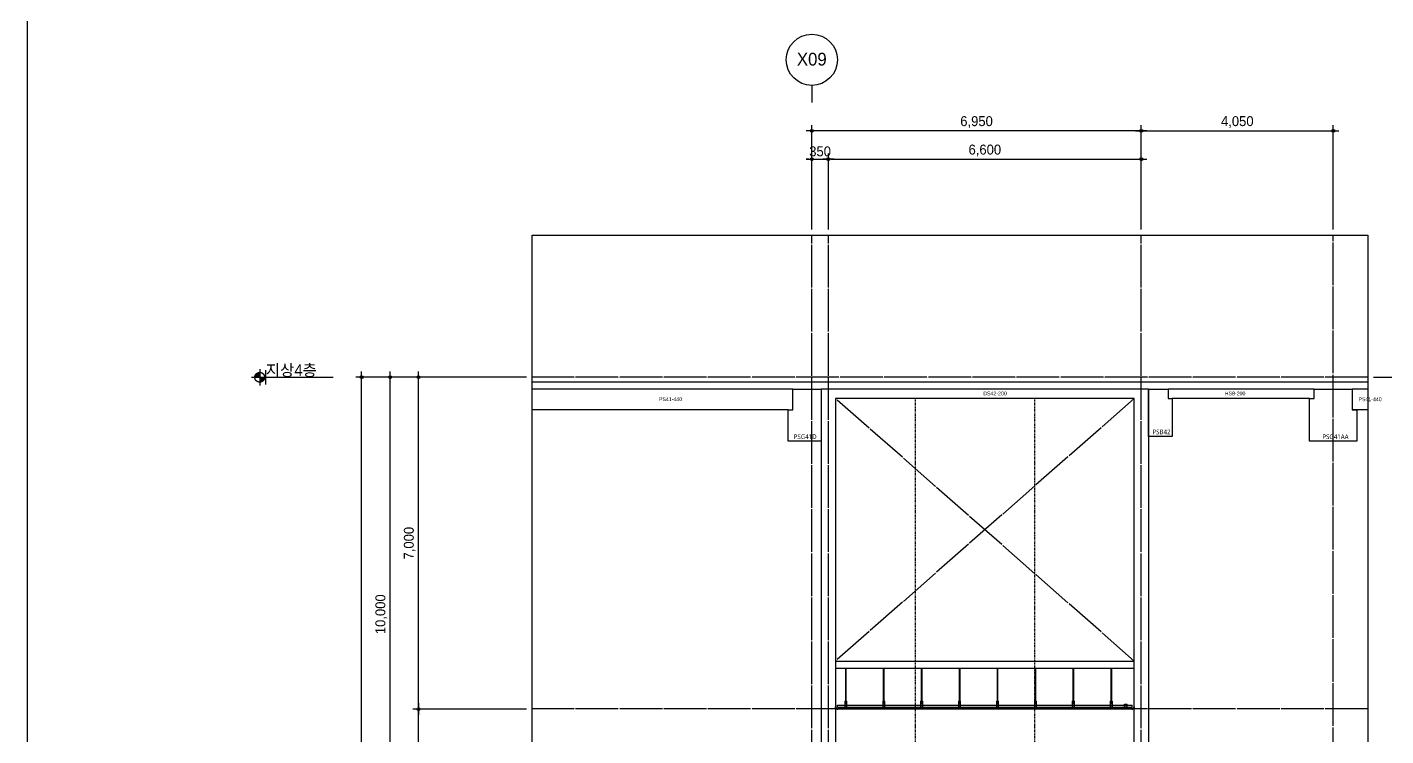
# Model space of a CAD drawing. Header units: millimetres. Extents: x 11948722 to 13111668, y -10771712 to -10232988.
# Drawn here: x 12406366 to 12435024, y -10469270 to -10454315 of the extents above; entities that cross this region are included whole.
import ezdxf
from ezdxf.enums import TextEntityAlignment as Align

# ---------------------------------------------------------------- set-up
doc = ezdxf.new("R2010")
doc.units = ezdxf.units.MM
doc.header["$LTSCALE"] = 150
doc.header["$MEASUREMENT"] = 0
for name, pattern in [('CEN', [6.2, 6, -0.1, 0, -0.1]), ('Xref-계단단면도$0$CEN', [62, 60, -1, 0, -1]), ('Xref-계단단면도$0$H', [1, 0.6, -0.4]), ('Xref-계단단면도$0$HIDDEN', [0.375, 0.25, -0.125])]:
    doc.linetypes.add(name, pattern=pattern)
doc.layers.get('0').update_dxf_attribs({"linetype": 'CONTINUOUS'})
doc.layers.get('Defpoints').update_dxf_attribs({"color": 117, "linetype": 'CONTINUOUS'})
for name, color, linetype in [('A-중심선', 10, 'CEN'), ('CON-C', 2, 'CONTINUOUS'), ('ELE-06', 6, 'CONTINUOUS'), ('Xref-계단단면도$0$3 dim0', 7, 'CONTINUOUS'), ('Xref-계단단면도$0$4', 4, 'CONTINUOUS'), ('Xref-계단단면도$0$8', 8, 'CONTINUOUS'), ('Xref-계단단면도$0$A-DIM', 7, 'CONTINUOUS'), ('Xref-계단단면도$0$A-TXT-3.0', 3, 'CONTINUOUS'), ('Xref-계단단면도$0$ELE-3', 6, 'CONTINUOUS'), ('Xref-계단단면도$0$FIN', 5, 'CONTINUOUS'), ('Xref-계단단면도$0$SYM', 7, 'CONTINUOUS'), ('Xref-계단단면도$0$SYM-1', 7, 'CONTINUOUS'), ('Xref-계단단면도$0$SYM-2', 7, 'CONTINUOUS')]:
    doc.layers.add(name, color=color, linetype=linetype)
doc.styles.get("Standard").update_dxf_attribs({"font": 'NanumGothic.ttf'})
doc.styles.add('Xref-계단단면도$0$나눔고딕 Se', font='')
doc.styles.add('Xref-계단단면도$0$돋움', font='')
doc.styles.get('Xref-계단단면도$0$나눔고딕 Se').set_extended_font_data('Dotum')
doc.styles.get('Xref-계단단면도$0$돋움').set_extended_font_data('Dotum')
doc.dimstyles.new('Xref-계단단면도$0$A1-100', dxfattribs={"dimtxt": 3, "dimasz": 1, "dimexe": 2, "dimexo": 2, "dimgap": 1, "dimtad": 1, "dimdec": 0, "dimzin": 12, "dimdsep": 46, "dimlunit": 6, "dimtxsty": 'Xref-계단단면도$0$나눔고딕 Se', "dimblk1": 'Xref-계단단면도$0$DIMDOT', "dimblk2": 'Xref-계단단면도$0$DIMDOT', "dimsah": 1, "dimcen": -1, "dimdle": 2, "dimclrd": 256, "dimclre": 256, "dimclrt": 3, "dimadec": 0, "dimazin": 0, "dimtfac": 1, "dimtdec": 0, "dimtix": 1, "dimtmove": 2, "dimatfit": 3, "dimldrblk": 'Xref-계단단면도$0$DIMDOT', "dimfxl": 1, "dimtvp": 1, "dimtolj": 1, "dimtzin": 12, "dimlwd": -1, "dimlwe": -1, "dimarcsym": 0})

# ---------------------------------------------------------------- blocks, each defined once
blk = doc.blocks.new('Xref-계단단면도$0$DIMDOT')
at = {"color": 0}
blk.add_line((-2, 0), (2, 0), dxfattribs=at)
for radius in [0.5, 0.25]:
    blk.add_circle((0, 0), radius, dxfattribs=at)
blk = doc.blocks.new('*D585')
at = {"layer": 'Defpoints', "color": 0, "ltscale": 1200}
for p in [(12413421, -10461704), (12417021, -10461704), (12417021, -10491704)]:
    blk.add_point(p, dxfattribs=at)
at = {"layer": 'Xref-계단단면도$0$3 dim0'}
for p, q in [((12416901, -10461704), (12413301, -10461704)), ((12413421, -10491644), (12413421, -10461764)), ((12416901, -10491704), (12413301, -10491704))]:
    blk.add_line(p, q, dxfattribs=at)
at = {"layer": 'Xref-계단단면도$0$3 dim0', "ltscale": 1200, "xscale": 60, "yscale": 60, "zscale": 60}
for p, rotation in [((12413421, -10461704), 90), ((12413421, -10491704), 270)]:
    blk.add_blockref('Xref-계단단면도$0$DIMDOT', p, dxfattribs=dict(at, rotation=rotation))
at = {"layer": 'Xref-계단단면도$0$3 dim0', "color": 3, "ltscale": 1200, "insert": (12413235, -10476704), "char_height": 210, "attachment_point": 5, "rotation": 90, "style": 'Xref-계단단면도$0$나눔고딕 Se'}
blk.add_mtext('\\A1;30,000', dxfattribs=at)
blk = doc.blocks.new('*D587')
at = {"layer": 'Defpoints', "color": 0, "ltscale": 1200}
for p in [(12414021, -10461704), (12417021, -10461704), (12417021, -10471704)]:
    blk.add_point(p, dxfattribs=at)
at = {"layer": 'Xref-계단단면도$0$3 dim0'}
for p, q in [((12416901, -10461704), (12413901, -10461704)), ((12414021, -10471644), (12414021, -10461764)), ((12416901, -10471704), (12413901, -10471704))]:
    blk.add_line(p, q, dxfattribs=at)
at = {"layer": 'Xref-계단단면도$0$3 dim0', "ltscale": 1200, "xscale": 60, "yscale": 60, "zscale": 60}
for p, rotation in [((12414021, -10461704), 90), ((12414021, -10471704), 270)]:
    blk.add_blockref('Xref-계단단면도$0$DIMDOT', p, dxfattribs=dict(at, rotation=rotation))
at = {"layer": 'Xref-계단단면도$0$3 dim0', "color": 3, "ltscale": 1200, "insert": (12413835, -10466704), "char_height": 210, "attachment_point": 5, "rotation": 90, "style": 'Xref-계단단면도$0$나눔고딕 Se'}
blk.add_mtext('\\A1;10,000', dxfattribs=at)
blk = doc.blocks.new('*D616')
at = {"layer": 'Defpoints', "color": 0, "ltscale": 1200}
for p in [(12434646, -10461704), (12438246, -10461704), (12434646, -10491704)]:
    blk.add_point(p, dxfattribs=at)
at = {"layer": 'Xref-계단단면도$0$3 dim0'}
for p, q in [((12434766, -10461704), (12438366, -10461704)), ((12438246, -10491644), (12438246, -10461764)), ((12434766, -10491704), (12438366, -10491704))]:
    blk.add_line(p, q, dxfattribs=at)
at = {"layer": 'Xref-계단단면도$0$3 dim0', "ltscale": 1200, "xscale": 60, "yscale": 60, "zscale": 60}
for p, rotation in [((12438246, -10461704), 90), ((12438246, -10491704), 270)]:
    blk.add_blockref('Xref-계단단면도$0$DIMDOT', p, dxfattribs=dict(at, rotation=rotation))
at = {"layer": 'Xref-계단단면도$0$3 dim0', "color": 3, "ltscale": 1200, "insert": (12438061, -10476704), "char_height": 210, "attachment_point": 5, "rotation": 90, "style": 'Xref-계단단면도$0$나눔고딕 Se'}
blk.add_mtext('\\A1;30,000', dxfattribs=at)
blk = doc.blocks.new('*D618')
at = {"layer": 'Defpoints', "color": 0, "ltscale": 1200}
for p in [(12422916, -10456504), (12429866, -10458053), (12422916, -10458704)]:
    blk.add_point(p, dxfattribs=at)
at = {"layer": 'Xref-계단단면도$0$3 dim0'}
for p, q in [((12422916, -10458584), (12422916, -10456384)), ((12429806, -10456504), (12422976, -10456504)), ((12429866, -10457933), (12429866, -10456384))]:
    blk.add_line(p, q, dxfattribs=at)
at = {"layer": 'Xref-계단단면도$0$3 dim0', "ltscale": 1200, "xscale": 60, "yscale": 60, "zscale": 60, "rotation": 180}
blk.add_blockref('Xref-계단단면도$0$DIMDOT', (12422916, -10456504), dxfattribs=at)
at = {"layer": 'Xref-계단단면도$0$3 dim0', "ltscale": 1200, "xscale": 60, "yscale": 60, "zscale": 60}
blk.add_blockref('Xref-계단단면도$0$DIMDOT', (12429866, -10456504), dxfattribs=at)
at = {"layer": 'Xref-계단단면도$0$3 dim0', "color": 3, "ltscale": 1200, "insert": (12426391, -10456318), "char_height": 210, "attachment_point": 5, "style": 'Xref-계단단면도$0$나눔고딕 Se'}
blk.add_mtext('\\A1;6,950', dxfattribs=at)
blk = doc.blocks.new('*D619')
at = {"layer": 'Defpoints', "color": 0, "ltscale": 1200}
for p in [(12434646, -10461704), (12437646, -10461704), (12434646, -10471704)]:
    blk.add_point(p, dxfattribs=at)
at = {"layer": 'Xref-계단단면도$0$3 dim0'}
for p, q in [((12434766, -10461704), (12437766, -10461704)), ((12437646, -10471644), (12437646, -10461764)), ((12434766, -10471704), (12437766, -10471704))]:
    blk.add_line(p, q, dxfattribs=at)
at = {"layer": 'Xref-계단단면도$0$3 dim0', "ltscale": 1200, "xscale": 60, "yscale": 60, "zscale": 60}
for p, rotation in [((12437646, -10461704), 90), ((12437646, -10471704), 270)]:
    blk.add_blockref('Xref-계단단면도$0$DIMDOT', p, dxfattribs=dict(at, rotation=rotation))
at = {"layer": 'Xref-계단단면도$0$3 dim0', "color": 3, "ltscale": 1200, "insert": (12437461, -10466704), "char_height": 210, "attachment_point": 5, "rotation": 90, "style": 'Xref-계단단면도$0$나눔고딕 Se'}
blk.add_mtext('\\A1;10,000', dxfattribs=at)
blk = doc.blocks.new('*D621')
at = {"layer": 'Defpoints', "color": 0, "ltscale": 1200}
for p in [(12429866, -10457104), (12423266, -10458704), (12429866, -10458704)]:
    blk.add_point(p, dxfattribs=at)
at = {"layer": 'Xref-계단단면도$0$3 dim0'}
for p, q in [((12423266, -10458584), (12423266, -10456984)), ((12423326, -10457104), (12429806, -10457104)), ((12429866, -10458584), (12429866, -10456984))]:
    blk.add_line(p, q, dxfattribs=at)
at = {"layer": 'Xref-계단단면도$0$3 dim0', "ltscale": 1200, "xscale": 60, "yscale": 60, "zscale": 60, "rotation": 180}
blk.add_blockref('Xref-계단단면도$0$DIMDOT', (12423266, -10457104), dxfattribs=at)
at = {"layer": 'Xref-계단단면도$0$3 dim0', "ltscale": 1200, "xscale": 60, "yscale": 60, "zscale": 60}
blk.add_blockref('Xref-계단단면도$0$DIMDOT', (12429866, -10457104), dxfattribs=at)
at = {"layer": 'Xref-계단단면도$0$3 dim0', "color": 3, "ltscale": 1200, "insert": (12426566, -10456918), "char_height": 210, "attachment_point": 5, "style": 'Xref-계단단면도$0$나눔고딕 Se'}
blk.add_mtext('\\A1;6,600', dxfattribs=at)
blk = doc.blocks.new('*D622')
at = {"layer": 'Defpoints', "color": 0, "ltscale": 1200}
for p in [(12423266, -10457104), (12422916, -10458704), (12423266, -10458704)]:
    blk.add_point(p, dxfattribs=at)
at = {"layer": 'Xref-계단단면도$0$3 dim0'}
for p, q in [((12422856, -10457104), (12422796, -10457104)), ((12422916, -10458584), (12422916, -10456984)), ((12422916, -10457104), (12423266, -10457104)), ((12423266, -10458584), (12423266, -10456984)), ((12423326, -10457104), (12423386, -10457104))]:
    blk.add_line(p, q, dxfattribs=at)
at = {"layer": 'Xref-계단단면도$0$3 dim0', "ltscale": 1200, "xscale": 60, "yscale": 60, "zscale": 60}
blk.add_blockref('Xref-계단단면도$0$DIMDOT', (12422916, -10457104), dxfattribs=at)
at = {"layer": 'Xref-계단단면도$0$3 dim0', "ltscale": 1200, "xscale": 60, "yscale": 60, "zscale": 60, "rotation": 180}
blk.add_blockref('Xref-계단단면도$0$DIMDOT', (12423266, -10457104), dxfattribs=at)
at = {"layer": 'Xref-계단단면도$0$3 dim0', "color": 3, "ltscale": 1200, "insert": (12423091, -10456938), "char_height": 210, "attachment_point": 5, "style": 'Xref-계단단면도$0$나눔고딕 Se'}
blk.add_mtext('\\A1;350', dxfattribs=at)
blk = doc.blocks.new('*D624')
at = {"layer": 'Defpoints', "color": 0, "ltscale": 1200}
for p in [(12414621, -10461704), (12417021, -10461704), (12417021, -10468704)]:
    blk.add_point(p, dxfattribs=at)
at = {"layer": 'Xref-계단단면도$0$3 dim0'}
for p, q in [((12416901, -10461704), (12414501, -10461704)), ((12414621, -10468644), (12414621, -10461764)), ((12416901, -10468704), (12414501, -10468704))]:
    blk.add_line(p, q, dxfattribs=at)
at = {"layer": 'Xref-계단단면도$0$3 dim0', "ltscale": 1200, "xscale": 60, "yscale": 60, "zscale": 60}
for p, rotation in [((12414621, -10461704), 90), ((12414621, -10468704), 270)]:
    blk.add_blockref('Xref-계단단면도$0$DIMDOT', p, dxfattribs=dict(at, rotation=rotation))
at = {"layer": 'Xref-계단단면도$0$3 dim0', "color": 3, "ltscale": 1200, "insert": (12414435, -10465204), "char_height": 210, "attachment_point": 5, "rotation": 90, "style": 'Xref-계단단면도$0$나눔고딕 Se'}
blk.add_mtext('\\A1;7,000', dxfattribs=at)
blk = doc.blocks.new('*D588')
at = {"layer": 'Defpoints', "color": 0, "ltscale": 1200}
for p in [(12414621, -10468704), (12417021, -10468704), (12417021, -10471704)]:
    blk.add_point(p, dxfattribs=at)
at = {"layer": 'Xref-계단단면도$0$3 dim0'}
for p, q in [((12416901, -10468704), (12414501, -10468704)), ((12414621, -10471644), (12414621, -10468764)), ((12416901, -10471704), (12414501, -10471704))]:
    blk.add_line(p, q, dxfattribs=at)
at = {"layer": 'Xref-계단단면도$0$3 dim0', "ltscale": 1200, "xscale": 60, "yscale": 60, "zscale": 60}
for p, rotation in [((12414621, -10468704), 90), ((12414621, -10471704), 270)]:
    blk.add_blockref('Xref-계단단면도$0$DIMDOT', p, dxfattribs=dict(at, rotation=rotation))
at = {"layer": 'Xref-계단단면도$0$3 dim0', "color": 3, "ltscale": 1200, "insert": (12414435, -10470204), "char_height": 210, "attachment_point": 5, "rotation": 90, "style": 'Xref-계단단면도$0$나눔고딕 Se'}
blk.add_mtext('\\A1;3,000', dxfattribs=at)
blk = doc.blocks.new('*D1864')
at = {"layer": 'Defpoints', "color": 0, "ltscale": 1200}
for p in [(12433916, -10456504), (12429866, -10458704), (12433916, -10458704)]:
    blk.add_point(p, dxfattribs=at)
at = {"layer": 'Xref-계단단면도$0$3 dim0'}
for p, q in [((12429866, -10458584), (12429866, -10456384)), ((12429926, -10456504), (12433856, -10456504)), ((12433916, -10458584), (12433916, -10456384))]:
    blk.add_line(p, q, dxfattribs=at)
at = {"layer": 'Xref-계단단면도$0$3 dim0', "ltscale": 1200, "xscale": 60, "yscale": 60, "zscale": 60, "rotation": 180}
blk.add_blockref('Xref-계단단면도$0$DIMDOT', (12429866, -10456504), dxfattribs=at)
at = {"layer": 'Xref-계단단면도$0$3 dim0', "ltscale": 1200, "xscale": 60, "yscale": 60, "zscale": 60}
blk.add_blockref('Xref-계단단면도$0$DIMDOT', (12433916, -10456504), dxfattribs=at)
at = {"layer": 'Xref-계단단면도$0$3 dim0', "color": 3, "ltscale": 1200, "insert": (12431891, -10456318), "char_height": 210, "attachment_point": 5, "style": 'Xref-계단단면도$0$나눔고딕 Se'}
blk.add_mtext('\\A1;4,050', dxfattribs=at)
blk = doc.blocks.new('PSG41D')
at = {"layer": 'CON-C', "ltscale": 1200, "flags": 128}
blk.add_lwpolyline([(-350, 0), (-350, 660), (-250, 660), (-250, 1100), (350, 1100), (350, 0)], close=True, dxfattribs=at)
at = {"layer": 'Defpoints', "color": 1, "width": 0.8}
blk.add_text('PSG41D', height=99.8, dxfattribs=at).set_placement((-231, 96), align=Align.MIDDLE_LEFT)
blk = doc.blocks.new('PSB42')
at = {"layer": 'CON-C', "ltscale": 1200, "flags": 128}
blk.add_lwpolyline([(-250, 0), (-250, 1000), (170, 1000), (170, 800), (250, 800), (250, 0)], close=True, dxfattribs=at)
at = {"layer": 'Defpoints', "color": 1, "width": 0.8}
blk.add_text('PSB42', height=99.8, dxfattribs=at).set_placement((-164, 96), align=Align.MIDDLE_LEFT)
blk = doc.blocks.new('PSG41AA')
at = {"layer": 'CON-C', "ltscale": 1200, "flags": 128}
blk.add_lwpolyline([(-500, 0), (-500, 900), (-400, 900), (-400, 1100), (400, 1100), (400, 660), (500, 660), (500, 0)], close=True, dxfattribs=at)
at = {"layer": 'Defpoints', "color": 1, "width": 0.8}
blk.add_text('PSG41AA', height=99.8, dxfattribs=at).set_placement((-231, 96), align=Align.MIDDLE_LEFT)

msp = doc.modelspace()

# ---------------------------------------------------------------- hatches: boundary and pattern name
at = {"layer": 'Xref-계단단면도$0$SYM', "linetype": 'Xref-계단단면도$0$CEN'}
h = msp.add_hatch(color=7, dxfattribs=at)
h.paths.add_polyline_path([(12411373.9, -10461703.5), (12411270.7, -10461703.5), (12411270.7, -10461806.7, 0.4142136)])
h.paths.add_polyline_path([(12411270.7, -10461600.3, 0.4142136), (12411167.5, -10461703.5), (12411270.7, -10461703.5)])

# ---------------------------------------------------------------- linework, layer by layer
at = {"layer": 'A-중심선'}
for p, q in [((12422915.8, -10505384.5), (12422915.8, -10458703.5)), ((12423265.8, -10505384.5), (12423265.8, -10458703.5)), ((12429865.8, -10505384.5), (12429865.8, -10458703.5)), ((12433915.8, -10505334.5), (12433915.8, -10458703.5)), ((12434646.5, -10461703.5), (12417020.5, -10461703.5)), ((12429715.8, -10467691), (12423415.8, -10462153.5)), ((12429715.8, -10462153.5), (12423415.8, -10467691)), ((12434646.5, -10468703.5), (12417020.5, -10468703.5))]:
    msp.add_line(p, q, dxfattribs=at)
at = {"layer": 'CON-C', "ltscale": 1200}
for p, q in [((12422515.8, -10461953.5), (12417020.5, -10461953.5)), ((12430015.8, -10461953.5), (12423115.8, -10461953.5)), ((12430015.8, -10461953.5), (12430015.8, -10501943.5)), ((12433515.8, -10461953.5), (12430435.8, -10461953.5)), ((12434646.5, -10461953.5), (12434315.8, -10461953.5)), ((12429715.8, -10462153.5), (12423415.8, -10462153.5)), ((12423415.8, -10462153.5), (12423415.8, -10473410.2)), ((12429715.8, -10471743.5), (12429715.8, -10462153.5)), ((12433415.8, -10462153.5), (12430515.8, -10462153.5)), ((12422415.8, -10462393.5), (12417020.5, -10462393.5)), ((12434646.5, -10462393.5), (12434315.8, -10462393.5)), ((12423115.8, -10462953.5), (12423115.8, -10501943.5))]:
    msp.add_line(p, q, dxfattribs=at)
at = {"layer": 'Defpoints'}
msp.add_line((12411398.6, -10461853.5), (12411398.6, -10461553.5), dxfattribs=at)
msp.add_line((12411398.6, -10461853.5), (12411398.6, -10461553.5), dxfattribs=at)
at = {"layer": 'Defpoints', "ltscale": 1200}
for points in [[(12406365.7, -10508461.3), (12447315.7, -10508461.3), (12447315.7, -10453936.3), (12406365.7, -10453936.3)], [(12417020.5, -10458703.5), (12434646.5, -10458703.5), (12434646.5, -10505873.3), (12417020.5, -10505873.3)]]:
    msp.add_lwpolyline(points, close=True, dxfattribs=at)
at = {"layer": 'ELE-06'}
msp.add_line((12434646.5, -10461803.5), (12417020.5, -10461803.5), dxfattribs=at)
at = {"layer": 'Xref-계단단면도$0$4', "ltscale": 0.1}
for points in [[(12423465.8, -10468709.5), (12423465.8, -10468703.5), (12423464.8, -10468703.5), (12423464.8, -10468708.5), (12423441.8, -10468708.5), (12423441.8, -10468683.5), (12423416.8, -10468683.5), (12423416.8, -10468659.5), (12423415.8, -10468659.5), (12423415.8, -10468684.5), (12423440.8, -10468684.5), (12423440.8, -10468709.5), (12423465.8, -10468709.5)], [(12429665.8, -10468709.5), (12429665.8, -10468703.5), (12429666.8, -10468703.5), (12429666.8, -10468708.5), (12429689.8, -10468708.5), (12429689.8, -10468683.5), (12429714.8, -10468683.5), (12429714.8, -10468659.5), (12429715.8, -10468659.5), (12429715.8, -10468684.5), (12429690.8, -10468684.5), (12429690.8, -10468709.5), (12429665.8, -10468709.5)]]:
    msp.add_lwpolyline(points, dxfattribs=at)
at = {"layer": 'Xref-계단단면도$0$8'}
for p, q in [((12423624.2, -10467841), (12423624.2, -10468534.8)), ((12423635.4, -10467841), (12423635.4, -10468534.8)), ((12424424.2, -10467841), (12424424.2, -10468534.8)), ((12424435.4, -10467841), (12424435.4, -10468534.8)), ((12425224.2, -10467841), (12425224.2, -10468534.8)), ((12425235.4, -10467841), (12425235.4, -10468534.8)), ((12426024.2, -10467841), (12426024.2, -10468534.8)), ((12426035.4, -10467841), (12426035.4, -10468534.8)), ((12426824.2, -10467841), (12426824.2, -10468534.8)), ((12426835.4, -10467841), (12426835.4, -10468534.8)), ((12427624.2, -10467841), (12427624.2, -10468534.8)), ((12427635.4, -10467841), (12427635.4, -10468534.8)), ((12428424.2, -10467841), (12428424.2, -10468534.8)), ((12428435.4, -10467841), (12428435.4, -10468534.8)), ((12429224.2, -10467841), (12429224.2, -10468534.8)), ((12429235.4, -10467841), (12429235.4, -10468534.8)), ((12423611, -10468538.5), (12423611, -10468657.3)), ((12423611, -10468538.5), (12423648.5, -10468538.5)), ((12423611, -10468542.3), (12423648.5, -10468542.3)), ((12423611, -10468588.5), (12423648.5, -10468588.5)), ((12423618.5, -10468534.8), (12423641, -10468534.8)), ((12423618.5, -10468534.8), (12423618.5, -10468538.5)), ((12423618.5, -10468542.3), (12423618.5, -10468546)), ((12423618.5, -10468546), (12423641, -10468546)), ((12423622.3, -10468534.8), (12423622.3, -10468538.5)), ((12423622.3, -10468542.3), (12423622.3, -10468546)), ((12423624.2, -10468529.8), (12423635.4, -10468529.8)), ((12423624.2, -10468532.3), (12423635.4, -10468532.3)), ((12423624.2, -10468546), (12423624.2, -10468557.3)), ((12423624.2, -10468547.3), (12423635.4, -10468547.3)), ((12423624.2, -10468549.8), (12423635.4, -10468549.8)), ((12423624.2, -10468552.3), (12423635.4, -10468552.3)), ((12423624.2, -10468554.8), (12423635.4, -10468554.8)), ((12423624.2, -10468554.8), (12423635.4, -10468554.8)), ((12423624.2, -10468557.3), (12423635.4, -10468557.3)), ((12423635.4, -10468546), (12423635.4, -10468557.3)), ((12423637.3, -10468534.8), (12423637.3, -10468538.5)), ((12423637.3, -10468542.3), (12423637.3, -10468546)), ((12423641, -10468534.8), (12423641, -10468538.5)), ((12423641, -10468542.3), (12423641, -10468546)), ((12423648.5, -10468538.5), (12423648.5, -10468657.3)), ((12424411, -10468538.5), (12424411, -10468657.3)), ((12424411, -10468538.5), (12424448.5, -10468538.5)), ((12424411, -10468542.3), (12424448.5, -10468542.3)), ((12424411, -10468588.5), (12424448.5, -10468588.5)), ((12424418.5, -10468534.8), (12424441, -10468534.8)), ((12424418.5, -10468534.8), (12424418.5, -10468538.5)), ((12424418.5, -10468542.3), (12424418.5, -10468546)), ((12424418.5, -10468546), (12424441, -10468546)), ((12424422.3, -10468534.8), (12424422.3, -10468538.5)), ((12424422.3, -10468542.3), (12424422.3, -10468546)), ((12424424.2, -10468529.8), (12424435.4, -10468529.8)), ((12424424.2, -10468532.3), (12424435.4, -10468532.3)), ((12424424.2, -10468546), (12424424.2, -10468557.3)), ((12424424.2, -10468547.3), (12424435.4, -10468547.3)), ((12424424.2, -10468549.8), (12424435.4, -10468549.8)), ((12424424.2, -10468552.3), (12424435.4, -10468552.3)), ((12424424.2, -10468554.8), (12424435.4, -10468554.8)), ((12424424.2, -10468554.8), (12424435.4, -10468554.8)), ((12424424.2, -10468557.3), (12424435.4, -10468557.3)), ((12424435.4, -10468546), (12424435.4, -10468557.3)), ((12424437.3, -10468534.8), (12424437.3, -10468538.5)), ((12424437.3, -10468542.3), (12424437.3, -10468546)), ((12424441, -10468534.8), (12424441, -10468538.5)), ((12424441, -10468542.3), (12424441, -10468546)), ((12424448.5, -10468538.5), (12424448.5, -10468657.3)), ((12425211, -10468538.5), (12425211, -10468657.3)), ((12425211, -10468538.5), (12425248.5, -10468538.5)), ((12425211, -10468542.3), (12425248.5, -10468542.3)), ((12425211, -10468588.5), (12425248.5, -10468588.5)), ((12425218.5, -10468534.8), (12425241, -10468534.8)), ((12425218.5, -10468534.8), (12425218.5, -10468538.5)), ((12425218.5, -10468542.3), (12425218.5, -10468546)), ((12425218.5, -10468546), (12425241, -10468546)), ((12425222.3, -10468534.8), (12425222.3, -10468538.5)), ((12425222.3, -10468542.3), (12425222.3, -10468546)), ((12425224.2, -10468529.8), (12425235.4, -10468529.8)), ((12425224.2, -10468532.3), (12425235.4, -10468532.3)), ((12425224.2, -10468546), (12425224.2, -10468557.3)), ((12425224.2, -10468547.3), (12425235.4, -10468547.3)), ((12425224.2, -10468549.8), (12425235.4, -10468549.8)), ((12425224.2, -10468552.3), (12425235.4, -10468552.3)), ((12425224.2, -10468554.8), (12425235.4, -10468554.8)), ((12425224.2, -10468554.8), (12425235.4, -10468554.8)), ((12425224.2, -10468557.3), (12425235.4, -10468557.3)), ((12425235.4, -10468546), (12425235.4, -10468557.3)), ((12425237.3, -10468534.8), (12425237.3, -10468538.5)), ((12425237.3, -10468542.3), (12425237.3, -10468546)), ((12425241, -10468534.8), (12425241, -10468538.5)), ((12425241, -10468542.3), (12425241, -10468546)), ((12425248.5, -10468538.5), (12425248.5, -10468657.3)), ((12426011, -10468538.5), (12426011, -10468657.3)), ((12426011, -10468538.5), (12426048.5, -10468538.5)), ((12426011, -10468542.3), (12426048.5, -10468542.3)), ((12426011, -10468588.5), (12426048.5, -10468588.5)), ((12426018.5, -10468534.8), (12426041, -10468534.8)), ((12426018.5, -10468534.8), (12426018.5, -10468538.5)), ((12426018.5, -10468542.3), (12426018.5, -10468546)), ((12426018.5, -10468546), (12426041, -10468546)), ((12426022.3, -10468534.8), (12426022.3, -10468538.5)), ((12426022.3, -10468542.3), (12426022.3, -10468546)), ((12426024.2, -10468529.8), (12426035.4, -10468529.8)), ((12426024.2, -10468532.3), (12426035.4, -10468532.3)), ((12426024.2, -10468546), (12426024.2, -10468557.3)), ((12426024.2, -10468547.3), (12426035.4, -10468547.3)), ((12426024.2, -10468549.8), (12426035.4, -10468549.8)), ((12426024.2, -10468552.3), (12426035.4, -10468552.3)), ((12426024.2, -10468554.8), (12426035.4, -10468554.8)), ((12426024.2, -10468554.8), (12426035.4, -10468554.8)), ((12426024.2, -10468557.3), (12426035.4, -10468557.3)), ((12426035.4, -10468546), (12426035.4, -10468557.3)), ((12426037.3, -10468534.8), (12426037.3, -10468538.5)), ((12426037.3, -10468542.3), (12426037.3, -10468546)), ((12426041, -10468534.8), (12426041, -10468538.5)), ((12426041, -10468542.3), (12426041, -10468546)), ((12426048.5, -10468538.5), (12426048.5, -10468657.3)), ((12426811, -10468538.5), (12426811, -10468657.3)), ((12426811, -10468538.5), (12426848.5, -10468538.5)), ((12426811, -10468542.3), (12426848.5, -10468542.3)), ((12426811, -10468588.5), (12426848.5, -10468588.5)), ((12426818.5, -10468534.8), (12426841, -10468534.8)), ((12426818.5, -10468534.8), (12426818.5, -10468538.5)), ((12426818.5, -10468542.3), (12426818.5, -10468546)), ((12426818.5, -10468546), (12426841, -10468546)), ((12426822.3, -10468534.8), (12426822.3, -10468538.5)), ((12426822.3, -10468542.3), (12426822.3, -10468546)), ((12426824.2, -10468529.8), (12426835.4, -10468529.8)), ((12426824.2, -10468532.3), (12426835.4, -10468532.3)), ((12426824.2, -10468546), (12426824.2, -10468557.3)), ((12426824.2, -10468547.3), (12426835.4, -10468547.3)), ((12426824.2, -10468549.8), (12426835.4, -10468549.8)), ((12426824.2, -10468552.3), (12426835.4, -10468552.3)), ((12426824.2, -10468554.8), (12426835.4, -10468554.8)), ((12426824.2, -10468554.8), (12426835.4, -10468554.8)), ((12426824.2, -10468557.3), (12426835.4, -10468557.3)), ((12426835.4, -10468546), (12426835.4, -10468557.3)), ((12426837.3, -10468534.8), (12426837.3, -10468538.5)), ((12426837.3, -10468542.3), (12426837.3, -10468546)), ((12426841, -10468534.8), (12426841, -10468538.5)), ((12426841, -10468542.3), (12426841, -10468546)), ((12426848.5, -10468538.5), (12426848.5, -10468657.3)), ((12427611, -10468538.5), (12427648.5, -10468538.5)), ((12427611, -10468538.5), (12427611, -10468657.3)), ((12427611, -10468542.3), (12427648.5, -10468542.3)), ((12427611, -10468588.5), (12427648.5, -10468588.5)), ((12427618.5, -10468534.8), (12427641, -10468534.8)), ((12427618.5, -10468534.8), (12427618.5, -10468538.5)), ((12427618.5, -10468542.3), (12427618.5, -10468546)), ((12427618.5, -10468546), (12427641, -10468546)), ((12427622.3, -10468534.8), (12427622.3, -10468538.5)), ((12427622.3, -10468542.3), (12427622.3, -10468546)), ((12427624.2, -10468529.8), (12427635.4, -10468529.8)), ((12427624.2, -10468532.3), (12427635.4, -10468532.3)), ((12427624.2, -10468546), (12427624.2, -10468557.3)), ((12427624.2, -10468547.3), (12427635.4, -10468547.3)), ((12427624.2, -10468549.8), (12427635.4, -10468549.8)), ((12427624.2, -10468552.3), (12427635.4, -10468552.3)), ((12427624.2, -10468554.8), (12427635.4, -10468554.8)), ((12427624.2, -10468554.8), (12427635.4, -10468554.8)), ((12427624.2, -10468557.3), (12427635.4, -10468557.3)), ((12427635.4, -10468546), (12427635.4, -10468557.3)), ((12427637.3, -10468534.8), (12427637.3, -10468538.5)), ((12427637.3, -10468542.3), (12427637.3, -10468546)), ((12427641, -10468534.8), (12427641, -10468538.5)), ((12427641, -10468542.3), (12427641, -10468546)), ((12427648.5, -10468538.5), (12427648.5, -10468657.3)), ((12428411, -10468538.5), (12428411, -10468657.3)), ((12428411, -10468538.5), (12428448.5, -10468538.5)), ((12428411, -10468542.3), (12428448.5, -10468542.3)), ((12428411, -10468588.5), (12428448.5, -10468588.5)), ((12428418.5, -10468534.8), (12428418.5, -10468538.5)), ((12428418.5, -10468534.8), (12428441, -10468534.8)), ((12428418.5, -10468542.3), (12428418.5, -10468546)), ((12428418.5, -10468546), (12428441, -10468546)), ((12428422.3, -10468534.8), (12428422.3, -10468538.5)), ((12428422.3, -10468542.3), (12428422.3, -10468546)), ((12428424.2, -10468529.8), (12428435.4, -10468529.8)), ((12428424.2, -10468532.3), (12428435.4, -10468532.3)), ((12428424.2, -10468546), (12428424.2, -10468557.3)), ((12428424.2, -10468547.3), (12428435.4, -10468547.3)), ((12428424.2, -10468549.8), (12428435.4, -10468549.8)), ((12428424.2, -10468552.3), (12428435.4, -10468552.3)), ((12428424.2, -10468554.8), (12428435.4, -10468554.8)), ((12428424.2, -10468554.8), (12428435.4, -10468554.8)), ((12428424.2, -10468557.3), (12428435.4, -10468557.3)), ((12428435.4, -10468546), (12428435.4, -10468557.3)), ((12428437.3, -10468534.8), (12428437.3, -10468538.5)), ((12428437.3, -10468542.3), (12428437.3, -10468546)), ((12428441, -10468534.8), (12428441, -10468538.5)), ((12428441, -10468542.3), (12428441, -10468546)), ((12428448.5, -10468538.5), (12428448.5, -10468657.3)), ((12429211, -10468538.5), (12429211, -10468657.3)), ((12429211, -10468538.5), (12429248.5, -10468538.5)), ((12429211, -10468542.3), (12429248.5, -10468542.3)), ((12429211, -10468588.5), (12429248.5, -10468588.5)), ((12429218.5, -10468534.8), (12429218.5, -10468538.5)), ((12429218.5, -10468534.8), (12429241, -10468534.8)), ((12429218.5, -10468542.3), (12429218.5, -10468546)), ((12429218.5, -10468546), (12429241, -10468546)), ((12429222.3, -10468534.8), (12429222.3, -10468538.5)), ((12429222.3, -10468542.3), (12429222.3, -10468546)), ((12429224.2, -10468529.8), (12429235.4, -10468529.8)), ((12429224.2, -10468532.3), (12429235.4, -10468532.3)), ((12429224.2, -10468546), (12429224.2, -10468557.3)), ((12429224.2, -10468547.3), (12429235.4, -10468547.3)), ((12429224.2, -10468549.8), (12429235.4, -10468549.8)), ((12429224.2, -10468552.3), (12429235.4, -10468552.3)), ((12429224.2, -10468554.8), (12429235.4, -10468554.8)), ((12429224.2, -10468554.8), (12429235.4, -10468554.8)), ((12429224.2, -10468557.3), (12429235.4, -10468557.3)), ((12429235.4, -10468546), (12429235.4, -10468557.3)), ((12429237.3, -10468534.8), (12429237.3, -10468538.5)), ((12429237.3, -10468542.3), (12429237.3, -10468546)), ((12429241, -10468534.8), (12429241, -10468538.5)), ((12429241, -10468542.3), (12429241, -10468546)), ((12429248.5, -10468538.5), (12429248.5, -10468657.3)), ((12429512.2, -10468604.8), (12429568.4, -10468604.8)), ((12429512.2, -10468648.5), (12429512.2, -10468604.8)), ((12429512.2, -10468607.3), (12429568.4, -10468607.3)), ((12429520.9, -10468610.1), (12429520.9, -10468604.8)), ((12429535.9, -10468610.1), (12429535.9, -10468604.8)), ((12429544.7, -10468610.1), (12429544.7, -10468604.8)), ((12429559.7, -10468610.1), (12429559.7, -10468604.8)), ((12429568.4, -10468648.5), (12429568.4, -10468604.8)), ((12423611, -10468657.3), (12423648.5, -10468657.3)), ((12424411, -10468657.3), (12424448.5, -10468657.3)), ((12425211, -10468657.3), (12425248.5, -10468657.3)), ((12426011, -10468657.3), (12426048.5, -10468657.3)), ((12426811, -10468657.3), (12426848.5, -10468657.3)), ((12427611, -10468657.3), (12427648.5, -10468657.3)), ((12428411, -10468657.3), (12428448.5, -10468657.3)), ((12429211, -10468657.3), (12429248.5, -10468657.3)), ((12429512.2, -10468616), (12429515.9, -10468616)), ((12429518.4, -10468654.8), (12429512.2, -10468648.5)), ((12429512.2, -10468654.8), (12429518.4, -10468654.8)), ((12429512.2, -10468678.5), (12429512.2, -10468654.8)), ((12429519.7, -10468678.5), (12429512.2, -10468678.5)), ((12429514.7, -10468657.3), (12429518.4, -10468657.3)), ((12429514.7, -10468676), (12429514.7, -10468657.3)), ((12429514.7, -10468664.8), (12429565.9, -10468664.8)), ((12429517.6, -10468676), (12429514.7, -10468676)), ((12429517.9, -10468616), (12429520.9, -10468616)), ((12429518.4, -10468657.3), (12429518.4, -10468654.8)), ((12429518.4, -10468654.8), (12429562.2, -10468654.8)), ((12429520.9, -10468616), (12429520.9, -10468611.8)), ((12429548.4, -10468678.5), (12429532.2, -10468678.5)), ((12429546.3, -10468676), (12429534.3, -10468676)), ((12429535.9, -10468616), (12429535.9, -10468611.8)), ((12429535.9, -10468616), (12429539, -10468616)), ((12429540.7, -10468616), (12429544.7, -10468616)), ((12429544.7, -10468616), (12429544.7, -10468611.8)), ((12429559.7, -10468616), (12429559.7, -10468611.8)), ((12429559.7, -10468616), (12429563.5, -10468616)), ((12429568.4, -10468678.5), (12429560.9, -10468678.5)), ((12429562.2, -10468654.8), (12429568.4, -10468648.5)), ((12429562.2, -10468657.3), (12429562.2, -10468654.8)), ((12429562.2, -10468654.8), (12429568.4, -10468654.8)), ((12429562.2, -10468657.3), (12429565.9, -10468657.3)), ((12429565.9, -10468676), (12429563.1, -10468676)), ((12429564.8, -10468616), (12429568.4, -10468616)), ((12429565.9, -10468657.3), (12429565.9, -10468676)), ((12429568.4, -10468654.8), (12429568.4, -10468678.5))]:
    msp.add_line(p, q, dxfattribs=at)
at = {"layer": 'Xref-계단단면도$0$8', "linetype": 'Xref-계단단면도$0$HIDDEN', "ltscale": 0.1}
for p, q in [((12423454.8, -10468623.5), (12429676.8, -10468623.5)), ((12423454.8, -10468663.5), (12429676.8, -10468663.5))]:
    msp.add_line(p, q, dxfattribs=at)
at = {"layer": 'Xref-계단단면도$0$8'}
for centre, radius, start, end in [((12429525.9, -10468678.5), 8.75, 16.60155, 163.39845), ((12429525.9, -10468678.5), 6.25, 0, 180), ((12429554.7, -10468678.5), 8.75, 16.60155, 163.39845), ((12429554.7, -10468678.5), 6.25, 0, 180)]:
    msp.add_arc(centre, radius, start, end, dxfattribs=at)
at = {"layer": 'Xref-계단단면도$0$A-DIM', "color": 135, "linetype": 'Xref-계단단면도$0$H', "ltscale": 0.2}
for p, q in [((12425095.8, -10462153.5), (12425095.8, -10501703.5)), ((12427615.8, -10462153.5), (12427615.8, -10501703.5))]:
    msp.add_line(p, q, dxfattribs=at)
at = {"layer": 'Xref-계단단면도$0$ELE-3'}
for p, q in [((12423415.8, -10467691), (12429715.8, -10467691)), ((12423415.8, -10467841), (12429715.8, -10467841))]:
    msp.add_line(p, q, dxfattribs=at)
at = {"layer": 'Xref-계단단면도$0$FIN', "color": 8}
for p, q in [((12423454.8, -10468667.3), (12423454.8, -10468619.8)), ((12423454.8, -10468619.8), (12429676.8, -10468619.8)), ((12423454.8, -10468667.3), (12429676.8, -10468667.3)), ((12429676.8, -10468667.3), (12429676.8, -10468619.8))]:
    msp.add_line(p, q, dxfattribs=at)
at = {"layer": 'Xref-계단단면도$0$FIN', "color": 150}
for p, q in [((12423454.8, -10468691), (12429676.8, -10468691)), ((12423454.8, -10468703.5), (12429676.8, -10468703.5))]:
    msp.add_line(p, q, dxfattribs=at)
at = {"layer": 'Xref-계단단면도$0$FIN', "color": 150, "flags": 128}
for points in [[(12423454.8, -10468691), (12423454.8, -10468703.5)], [(12429676.8, -10468691), (12429676.8, -10468703.5)]]:
    msp.add_lwpolyline(points, dxfattribs=at)
at = {"layer": 'Xref-계단단면도$0$SYM', "color": 7, "linetype": 'Xref-계단단면도$0$CEN'}
for p, q in [((12411098.6, -10461703.5), (12411442.7, -10461703.5)), ((12411270.7, -10461531.5), (12411270.7, -10461875.6))]:
    msp.add_line(p, q, dxfattribs=at)
msp.add_circle((12411270.7, -10461703.5), 103.2, dxfattribs=at)
at = {"layer": 'Xref-계단단면도$0$SYM-1', "color": 7}
msp.add_line((12411098.6, -10461703.5), (12412820.5, -10461703.5), dxfattribs=at)
at = {"layer": 'Xref-계단단면도$0$SYM-2'}
msp.add_line((12422915.8, -10455543.5), (12422915.8, -10455903.5), dxfattribs=at)
msp.add_circle((12422915.8, -10455003.5), 540, dxfattribs=at)

# ---------------------------------------------------------------- block references
at = {"layer": 'CON-C', "ltscale": 1200}
for name, p in [('PSG41D', (12422765.8, -10463053.5)), ('PSB42', (12430265.8, -10462953.5)), ('PSG41AA', (12433915.8, -10463053.5))]:
    msp.add_blockref(name, p, dxfattribs=at)

# ---------------------------------------------------------------- texts
at = {"layer": 'Defpoints', "style": 'Xref-계단단면도$0$돋움'}
for s, p in [('DS42-200', (12426532.5, -10462084.8)), ('HS8-200', (12431626.2, -10462084.8)), ('PS41-440', (12419690.5, -10462206)), ('PS41-440', (12434445.8, -10462208.5))]:
    msp.add_text(s, height=80, dxfattribs=at).set_placement(p)
at = {"layer": 'Xref-계단단면도$0$A-TXT-3.0', "style": 'Xref-계단단면도$0$돋움'}
msp.add_text('지상4층', height=240, dxfattribs=at).set_placement((12411398.6, -10461553.5), align=Align.MIDDLE_LEFT)
at = {"layer": 'Xref-계단단면도$0$SYM-2', "color": 3, "style": 'Xref-계단단면도$0$돋움'}
msp.add_text('X09', height=270, dxfattribs=at).set_placement((12422915.7, -10454991.1), align=Align.MIDDLE_CENTER)

# ---------------------------------------------------------------- dimensions: what is measured, and where the dimension line sits
at = {"layer": 'Xref-계단단면도$0$3 dim0'}
for base, p1, p2, angle, picture, middle in [((12422915.8, -10456503.5), (12429865.8, -10458052.7), (12422915.8, -10458703.5), 180, '*D618', (12426390.8, -10456318.2)), ((12433915.8, -10456503.5), (12429865.8, -10458703.5), (12433915.8, -10458703.5), 0, '*D1864', (12431890.8, -10456318.2)), ((12413420.5, -10461703.5), (12417020.5, -10491703.5), (12417020.5, -10461703.5), 90, '*D585', (12413235.1, -10476703.5)), ((12414020.5, -10461703.5), (12417020.5, -10471703.5), (12417020.5, -10461703.5), 270, '*D587', (12413835.1, -10466703.5)), ((12414620.5, -10461703.5), (12417020.5, -10468703.5), (12417020.5, -10461703.5), 270, '*D624', (12414435.1, -10465203.5)), ((12438246.5, -10461703.5), (12434646.5, -10491703.5), (12434646.5, -10461703.5), 90, '*D616', (12438061.1, -10476703.5)), ((12437646.5, -10461703.5), (12434646.5, -10471703.5), (12434646.5, -10461703.5), 270, '*D619', (12437461.1, -10466703.5)), ((12414620.5, -10468703.5), (12417020.5, -10471703.5), (12417020.5, -10468703.5), 270, '*D588', (12414435.1, -10470203.5))]:
    dim = msp.add_linear_dim(base=base, p1=p1, p2=p2, angle=angle, dimstyle='Xref-계단단면도$0$A1-100', override={"dimscale": 60, "dimtxt": 3.5}, dxfattribs=at)
    dim.commit()
    dim.dimension.update_dxf_attribs({"geometry": picture, "text_midpoint": middle})
for base, p1, p2, picture, middle in [((12423265.8, -10457103.5), (12422915.8, -10458703.5), (12423265.8, -10458703.5), '*D622', (12423090.8, -10456938.4)), ((12429865.8, -10457103.5), (12423265.8, -10458703.5), (12429865.8, -10458703.5), '*D621', (12426565.8, -10456918.2))]:
    dim = msp.add_linear_dim(base=base, p1=p1, p2=p2, dimstyle='Xref-계단단면도$0$A1-100', override={"dimscale": 60, "dimtxt": 3.5}, dxfattribs=at)
    dim.commit()
    dim.dimension.update_dxf_attribs({"geometry": picture, "text_midpoint": middle})

doc.saveas('drawing.dxf')
